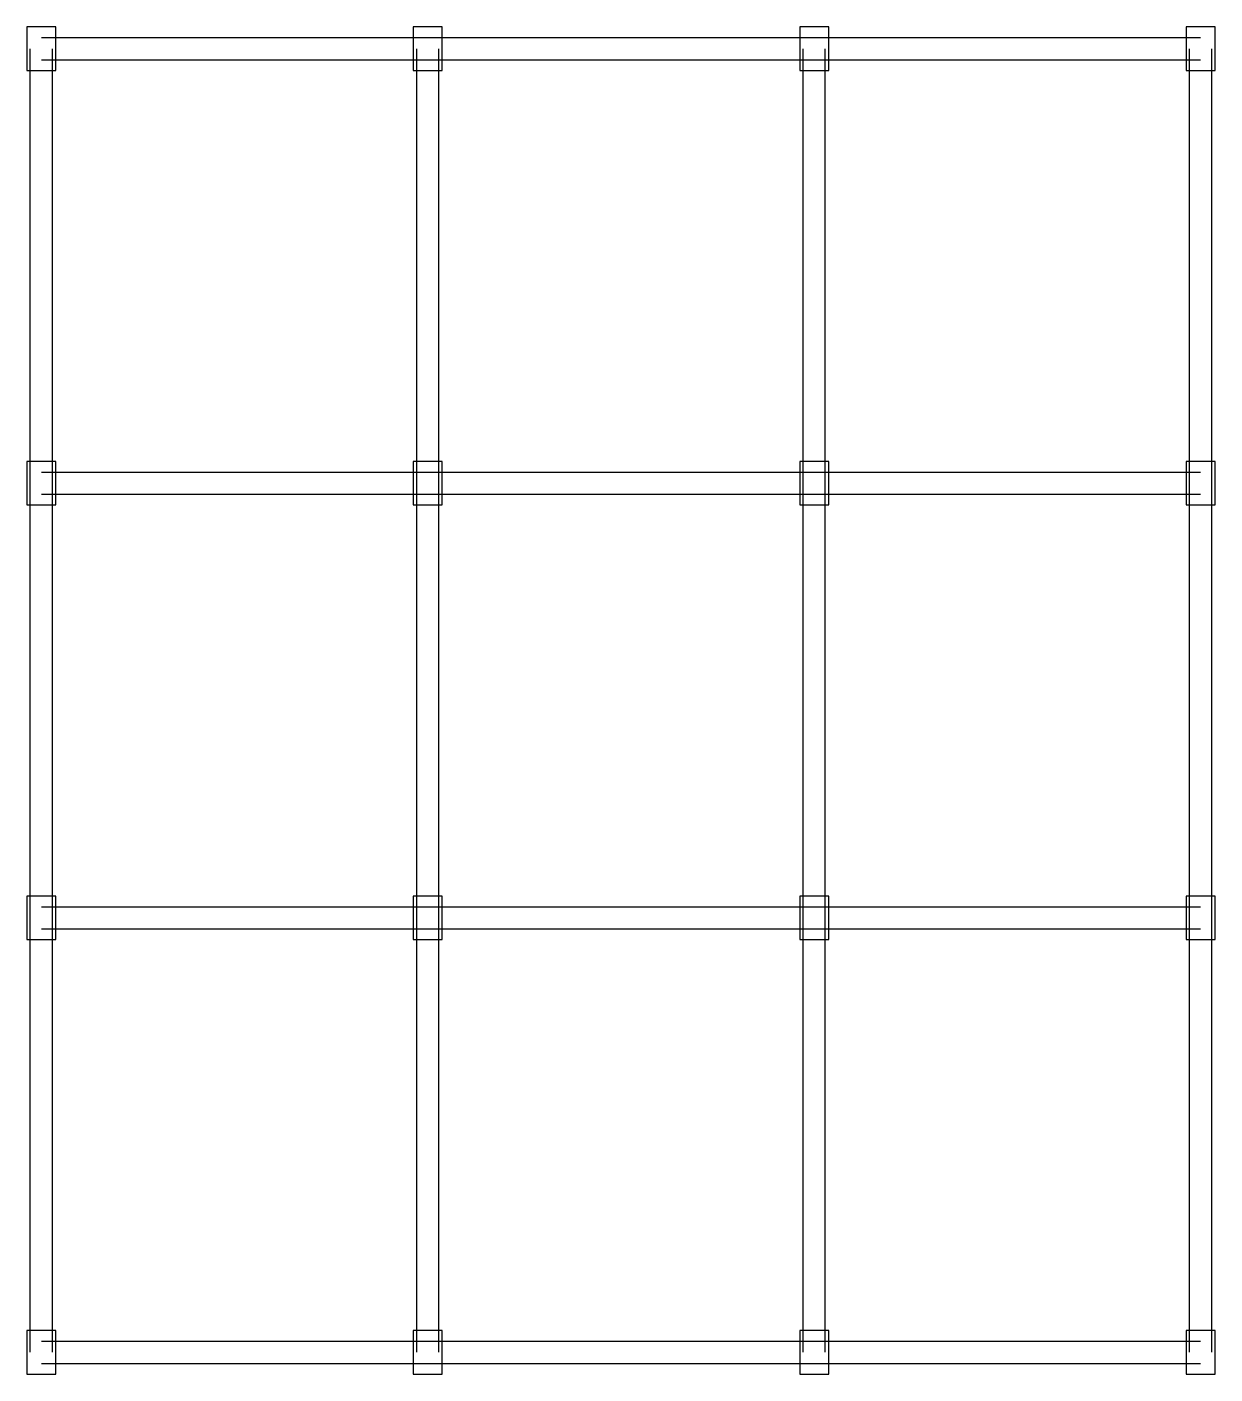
# Model space of a CAD drawing. Header units: metres. Extents: x -150 to 12150, y -225 to 13725.
import ezdxf

# ---------------------------------------------------------------- set-up
doc = ezdxf.new("R2010")
doc.units = ezdxf.units.M
doc.layers.add('COLUMN', color=1, linetype='Continuous')
doc.layers.add('WALL', color=2, linetype='Continuous')

msp = doc.modelspace()

# ---------------------------------------------------------------- linework, layer by layer
at = {"layer": 'COLUMN'}
for points in [[(-150, 13275), (150, 13275), (150, 13725), (-150, 13725), (-150, 13275)], [(3850, 13275), (4150, 13275), (4150, 13725), (3850, 13725), (3850, 13275)], [(7850, 13275), (8150, 13275), (8150, 13725), (7850, 13725), (7850, 13275)], [(11850, 13275), (12150, 13275), (12150, 13725), (11850, 13725), (11850, 13275)], [(-150, 8775), (150, 8775), (150, 9225), (-150, 9225), (-150, 8775)], [(3850, 8775), (4150, 8775), (4150, 9225), (3850, 9225), (3850, 8775)], [(7850, 8775), (8150, 8775), (8150, 9225), (7850, 9225), (7850, 8775)], [(11850, 8775), (12150, 8775), (12150, 9225), (11850, 9225), (11850, 8775)], [(-150, 4275), (150, 4275), (150, 4725), (-150, 4725), (-150, 4275)], [(3850, 4275), (4150, 4275), (4150, 4725), (3850, 4725), (3850, 4275)], [(7850, 4275), (8150, 4275), (8150, 4725), (7850, 4725), (7850, 4275)], [(11850, 4275), (12150, 4275), (12150, 4725), (11850, 4725), (11850, 4275)], [(-150, -225), (150, -225), (150, 225), (-150, 225), (-150, -225)], [(3850, -225), (4150, -225), (4150, 225), (3850, 225), (3850, -225)], [(7850, -225), (8150, -225), (8150, 225), (7850, 225), (7850, -225)], [(11850, -225), (12150, -225), (12150, 225), (11850, 225), (11850, -225)]]:
    msp.add_lwpolyline(points, dxfattribs=at)
at = {"layer": 'WALL'}
for p, q in [((0, 13615), (4000, 13615)), ((4000, 13615), (8000, 13615)), ((8000, 13615), (12000, 13615)), ((-115, 9000), (-115, 13500)), ((115, 9000), (115, 13500)), ((3885, 9000), (3885, 13500)), ((4115, 9000), (4115, 13500)), ((7885, 9000), (7885, 13500)), ((8115, 9000), (8115, 13500)), ((11885, 9000), (11885, 13500)), ((12115, 9000), (12115, 13500)), ((0, 13385), (4000, 13385)), ((4000, 13385), (8000, 13385)), ((8000, 13385), (12000, 13385)), ((0, 9115), (4000, 9115)), ((4000, 9115), (8000, 9115)), ((8000, 9115), (12000, 9115)), ((-115, 4500), (-115, 9000)), ((115, 4500), (115, 9000)), ((3885, 4500), (3885, 9000)), ((4115, 4500), (4115, 9000)), ((7885, 4500), (7885, 9000)), ((8115, 4500), (8115, 9000)), ((11885, 4500), (11885, 9000)), ((12115, 4500), (12115, 9000)), ((0, 8885), (4000, 8885)), ((4000, 8885), (8000, 8885)), ((8000, 8885), (12000, 8885)), ((0, 4615), (4000, 4615)), ((4000, 4615), (8000, 4615)), ((8000, 4615), (12000, 4615)), ((-115, 0), (-115, 4500)), ((115, 0), (115, 4500)), ((3885, 0), (3885, 4500)), ((4115, 0), (4115, 4500)), ((7885, 0), (7885, 4500)), ((8115, 0), (8115, 4500)), ((11885, 0), (11885, 4500)), ((12115, 0), (12115, 4500)), ((0, 4385), (4000, 4385)), ((4000, 4385), (8000, 4385)), ((8000, 4385), (12000, 4385)), ((0, 115), (4000, 115)), ((4000, 115), (8000, 115)), ((8000, 115), (12000, 115)), ((0, -115), (4000, -115)), ((4000, -115), (8000, -115)), ((8000, -115), (12000, -115))]:
    msp.add_line(p, q, dxfattribs=at)

doc.saveas('drawing.dxf')
